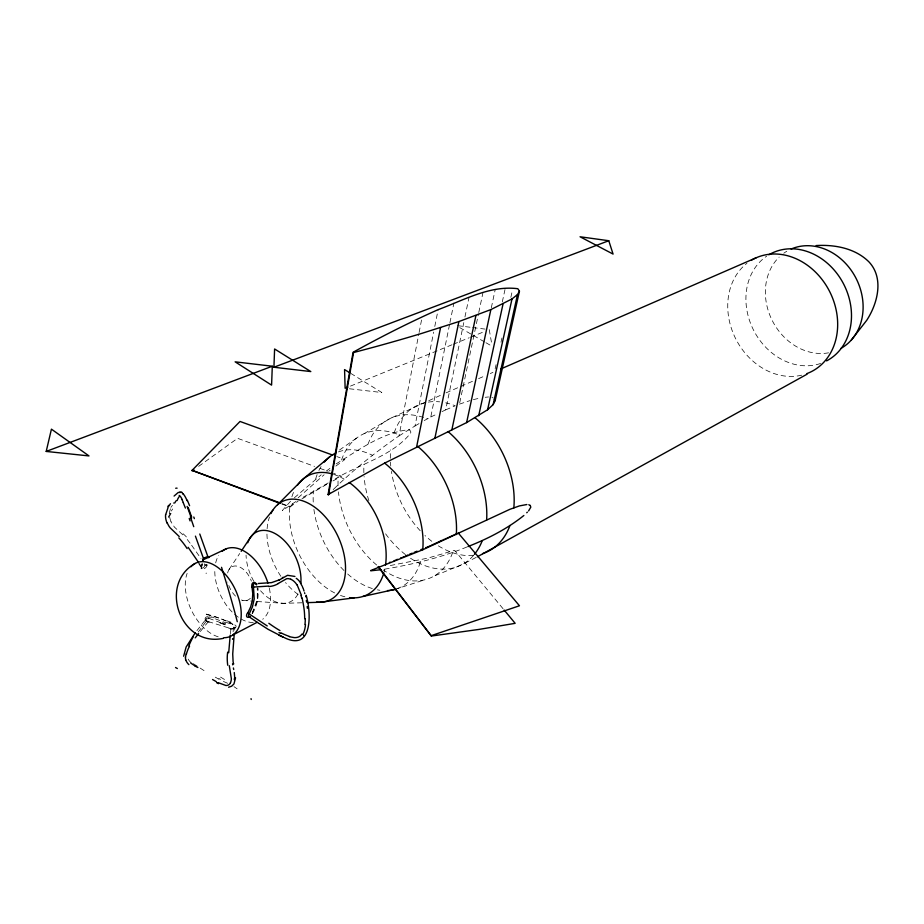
<?xml version="1.0" encoding="UTF-8"?>
<svg xmlns="http://www.w3.org/2000/svg" width="924" height="924" viewBox="0 0 924 924"><rect width="100%" height="100%" fill="white"/><g stroke="black" fill="none" stroke-linecap="round" stroke-linejoin="round"><path stroke-width="0.69" stroke-dasharray="4.62 3.46" d="M228.216 627.8L208.408 621.633L209.448 622.302M201.975 563.663L201.605 567.879M233.125 631.727L233.553 627.003A1.178 0.589 -73 0 1 234.165 625.421L234.165 625.421M169.277 513.247L170.501 508.443M230.365 633.795L230.954 628.944A1.178 0.612 -74.9 0 0 230.215 628.47L228.655 628.101M234.638 630.087L234.927 627.615M198.556 563.444L201.755 568.237L202.333 563.755M201.42 566.943L201.363 567.971A1.178 0.901 3.4 0 0 201.49 566.816L201.998 563.721M204.585 563.779L204.92 565.176A1.167 0.751 16.6 0 0 206.514 565.511M225.052 624.347L225.699 622.753L214.172 618.422M206.71 564.703L206.722 564.656A1.167 0.912 5.5 0 1 205.024 564.425M281.889 504.054L289.94 507.033L294.802 501.374M208.385 622.014L206.144 621.009L205.255 619.276M334.142 488.681C354.146 469.219 376.045 451.767 399.006 435.909L418.838 333.899M419.115 332.478L422.141 316.897M399.006 435.909L415.015 425.964L433.679 332.062M434.788 326.461L438.138 309.632M424.22 420.582L430.78 416.99L449.642 324.093M449.93 322.695L453.927 302.991M441.995 411.63L445.691 409.863L463.779 322.603M464.945 316.978L469.034 297.274M459.736 402.725L478.482 313.894M478.782 312.485L482.94 292.758M491.314 307.773L495.206 289.582M502.298 301.929L505.058 289.258M495.137 368.884L496.061 364.68M500.993 342.25L501.917 338.045M510.845 297.378L512.393 290.379M204.862 565.407L204.712 565.892A2.368 1.444 -47.1 0 1 201.455 568.075M198.29 632.039L209.517 616.805L211.469 617.451M234.869 627.835L235.031 627.269L233.402 628.389L230.457 628.355M252.079 613.293L257.288 599.491L257.253 588.23M206.133 619.103L206.514 620.755L208.408 621.633M170.963 507.426L171.702 506.006M208.362 621.644L200.023 631.866M252.425 613.594C257.149 605.901 259.124 596.534 257.657 587.606M252.275 613.317L257.276 601.247L257.912 588.276M229.071 569.45L239.686 553.534M173.296 503.43L174.116 502.252M196.928 630.653L206.41 618.687M298.129 497.782L324.105 474.763M290.552 501.27L282.27 510.591L296.431 501.178M333.148 489.639L333.807 489.004M294.363 497.782L321.206 474.797M329.013 471.101L330.111 470.293M335.862 466.066L344.883 459.505L336.81 456.572M326.172 471.136L330.33 468.11M336.128 463.894C358.119 450.404 381.081 433.333 407.345 429.868C409.575 429.117 411.885 431.6 410.372 433.495C391.141 457.08 357.807 464.356 332.917 480.364M289.94 507.033L298.048 501.224M356.514 438.138L338.611 450.635M198.648 466.343L237.583 438.322L314.564 466.401M328.182 482.929L300.462 498.752M301.917 498.914L327.997 483.599M415.015 425.964L419.623 423.261M364.056 433.714L391.048 418.064L442.134 394.56M332.975 480.919L341.58 476.253L333.472 473.296M476.207 557.38L462.404 564.402L433.876 576.172M430.78 416.99L437.341 413.86M446.003 392.873L473.365 380.919M478.586 378.644L485.1 375.802M490.309 373.527L492.919 372.384M445.691 409.863L455.232 405.798A81.116 56.456 64.1 0 0 445.726 402.818M350.473 386.093L451.871 344.825M453.21 344.282L469.219 337.757M470.547 337.214L483.887 331.785M466.932 546.985C440.136 557.992 411.781 564.599 383.287 569.403M459.436 404.135L470.004 400.612M394.721 589.431L424.474 579.868M473.377 399.642L480.249 397.967M390.309 565.534L427.454 558.223L454.643 550.334L503.245 608.951M485.192 397.285L488.577 396.962M302.009 602.783L283.726 603.326L254.909 601.362M242.619 600.392L253.546 601.247M349.364 388.761L381.843 392.527L350.566 373.261M457.426 325.641L471.252 327.373M472.638 327.546L485.077 329.094M230.792 628.586L229.995 628.424M491.926 397.551L493.093 397.817M233.945 627.096L234.488 627.246A2.322 0.843 -15.4 0 1 234.488 628.158A2.322 0.843 -15.4 0 1 232.409 629.082L229.083 628.47M230.7 628.401L228.424 628.043M227.616 683.286L220.928 680.387M208.062 621.794L209.355 622.164M208.916 618.341L222.418 623.388M207.577 621.783L207.634 621.806A2.241 1.802 17.9 0 1 205.671 620.05M319.97 468.376L328.078 471.332M281.97 503.615L290.021 506.595M219.057 679.348L215.269 677.142M459.782 327.627L472.233 334.811M473.481 335.528L484.684 341.996M485.932 342.712L492.157 346.304M204.042 670.616L191.453 662.462M182.813 534.834L174.451 527.119L170.894 521.679M187.237 539.489L190.194 543.277A90.321 47.182 64.4 0 1 191.638 545.218M191.626 545.252L201.016 558.639M199.214 563.421L201.49 566.816M489.235 329.614L491.914 344.918M201.755 568.237L201.686 567.555M801.674 375.179A63.282 52.576 62.9 0 1 735.273 337.907A63.282 52.576 62.9 0 1 746.962 263.271M473.319 555.474A81.116 56.456 64.1 0 1 437.699 545.426M431.808 541.302A81.116 56.456 64.1 0 1 424.982 535.516M420.224 530.757A81.116 56.456 64.1 0 1 391.429 471.39M390.76 466.031A81.116 56.456 64.1 0 1 390.459 462.092M390.332 458.292A81.116 56.456 64.1 0 1 390.633 449.803M394.132 432.871A81.116 56.456 64.1 0 1 439.674 401.848M828.574 352.818A55.613 46.916 62.7 0 1 772.533 321.113A55.613 46.916 62.7 0 1 779.163 257.08M783.76 253.234A55.613 46.916 62.7 0 1 786.786 251.259M820.604 363.467A60.418 50.589 62.8 0 1 753.418 329.856A60.418 50.589 62.8 0 1 766.654 256.191M218.191 636.809A40.517 24.243 64.5 0 1 191.661 610.729A40.517 24.243 64.5 0 1 187.133 573.388M250.323 598.29A18.468 11.261 64.5 0 1 241.372 599.999M235.539 596.119A18.468 11.261 64.5 0 1 227.789 582.005M227.627 572.961A18.468 11.261 64.5 0 1 238.519 566.539A18.468 11.261 64.5 0 1 251.397 581.15M253.257 622.533A39.848 24.324 64.4 0 1 214.865 568.572M215.685 562.878A39.848 24.324 64.4 0 1 218.745 555.312M269.323 588.218A39.848 24.324 64.4 0 1 262.716 619.265M206.999 564.46A5.613 2.16 -49.7 0 1 206.93 565.222M207.057 565.245A3.615 1.825 -37.8 0 1 204.285 568.71A3.615 1.825 -37.8 0 1 201.005 568.676M231.139 622.256A36.209 7.762 23.1 0 1 224.578 619.969M234.731 624.936A3.788 2.091 -13.1 0 1 235.401 627.743A3.788 2.091 -13.1 0 1 230.33 629.059M205.059 619.184A3.939 2.772 27.2 0 1 209.459 617.024M211.388 616.839A36.59 9.483 21 0 1 214.264 617.867M224.289 624.208A35.516 5.255 19.8 0 1 218.422 622.337M206.433 614.506A34.223 10.441 17 0 1 232.756 624.335M205.59 619.992A2.784 2.287 29.5 0 1 208.963 618.214M191.037 662.727A11.042 6.849 32.3 0 1 187.168 656.063M233.991 686.659A86.752 4.678 31.2 0 1 237.11 688.807M220.559 677.096A112.416 13.005 27.1 0 1 226.449 680.688M220.617 679.429A66.632 24.451 42.7 0 1 218.78 678.401M225.202 624.751A37.584 5.787 20.8 0 1 218.849 622.637M206.191 614.09A35.932 10.499 17.9 0 1 234.107 625.005M230.642 623.85A36.567 8.443 23.6 0 1 223.943 621.529M224.578 623.584A36.359 7.138 23 0 1 222.13 622.684M206.11 573.677A37.272 4.135 -86.5 0 1 206.191 572.995M171.333 511.03A114.842 14.588 -65.5 0 1 172.684 508.985M172.442 505.878A67.556 26.195 87.1 0 1 172.707 505.428M171.032 521.621A11.804 6.572 67.3 0 1 169.473 513.386M183.067 533.714A39.466 23.643 68 0 1 187.734 538.403M473.481 555.451A81.439 55.786 64.1 0 1 410.279 558.073M405.474 554.619A81.439 55.786 64.1 0 1 384.419 532.166M368.884 500.704A81.439 55.786 64.1 0 1 364.091 476.507M363.871 472.73A81.439 55.786 64.1 0 1 363.964 464.298M367.937 444.375A81.439 55.786 64.1 0 1 427.258 418.803M452.656 552.517A79.372 53.465 64.2 0 1 383.241 569.981M376.669 565.014A79.372 53.465 64.2 0 1 338.461 491.88M338.057 485.643A79.372 53.465 64.2 0 1 338.207 477.408M341.545 460.025A79.372 53.465 64.2 0 1 399.942 435.262M344.906 596.777A66.436 43.151 64.3 0 1 340.286 595.379M334.673 592.954A66.436 43.151 64.3 0 1 290.067 504.978M291.903 496.766A66.436 43.151 64.3 0 1 294.768 489.685M333.506 474.324A66.436 43.151 64.3 0 1 344.109 479.117M384.777 569.219A66.436 43.151 64.3 0 1 383.899 572.707M420.351 562.035A74.509 49.307 64.3 0 1 397.031 588.727M379.926 590.251A74.509 49.307 64.3 0 1 377.396 589.835M372.337 588.553A74.509 49.307 64.3 0 1 347.528 573.862M343.982 570.501A74.509 49.307 64.3 0 1 313.917 509.413M313.248 502.044A74.509 49.307 64.3 0 1 313.479 490.736M315.685 478.898A74.509 49.307 64.3 0 1 317.128 474.601M318.919 470.478A74.509 49.307 64.3 0 1 321.078 466.574M338.415 451.917A74.509 49.307 64.3 0 1 372.384 455.266M298.129 594.444A54.678 34.812 64.4 0 1 285.551 582.582M280.861 576.287A54.678 34.812 64.4 0 1 266.944 533.079M267.105 528.724A54.678 34.812 64.4 0 1 269.473 517.105M297.944 594.028A38.762 24.163 64.4 0 1 258.755 588.6M253.8 581.242A38.762 24.163 64.4 0 1 246.05 555.139"/><path stroke-width="1.39" d="M234.65 676.992L234.28 672.556M273.931 367.244L274.601 348.972L310.811 371.575L273.931 367.244L608.777 240.725L613.074 254.077L580.053 236.775L608.777 240.725M272.303 366.216L271.587 385.123L235.135 361.838L272.303 366.216L46.2 451.432L51.432 429.152L88.993 455.925L46.2 451.432M185.435 657.622L186.082 653.915M232.582 639.327L232.629 638.634M228.702 652.783L230.215 635.146M234.234 633.922L232.721 653.984L233.137 662.358M234.615 677.673L234.303 679.602M165.696 514.622L168.099 507.449M279.21 503.06L192.088 470.351L240.021 421.459L332.779 455.116M209.367 556.987L202.876 559.852L202.61 561.041M183.633 656.225L186.14 647.008L195.264 632.813M328.078 494.594L353.072 352.275C380.815 336.902 409.147 322.545 438.138 309.632C463.513 300.346 490.09 285.066 517.844 288.727L519.45 291.141L495.172 400.612L493.139 404.62L487.595 409.759L466.62 422.591L384.638 463.109L328.078 494.594L329.752 492.954M328.528 494.894L353.546 352.564L373.238 347.32A1888.46 481.485 2.8 0 0 421.852 333.368L458.882 321.564L490.852 309.598L512 298.937L517.498 294.583L519.45 291.141M370.801 570.489L422.718 549.792L509.886 509.309L519.38 505.925L526.865 504.527M370.743 570.801L381.034 569.692M416.608 446.962L440.552 327.581M434.869 438.288L458.882 321.564M451.848 429.926L475.918 315.511M466.62 422.591L490.852 309.598M478.69 415.754L503.026 304.008M504.158 610.059L515.165 623.33L478.748 629.452L431.358 636.035L378.297 566.516M487.595 409.759L512 298.937M493.139 404.62L517.498 294.583M235.562 677.846L233.957 683.933L231.624 686.209L228.598 687.225M202.806 560.406L203.499 558.292L204.932 557.692M230.503 682.813L231.185 680.491A14.611 8.674 62.3 0 0 231.323 678.459L229.291 665.684M189.547 646.28L188.773 647.655A87.341 55.163 28.3 0 0 186.417 654.053M528.609 510.914L530.815 507.149L530.261 505.601M168.861 506.121L170.443 503.707M241.176 551.305L250.058 537.964L272.788 510.256M205.013 557.657L207.796 556.444L199.78 534.014M195.218 637.872L198.614 633.575M851.351 339.986L866.689 320.362C877.592 303.615 884.21 278.32 869.068 262.012C855.358 248.256 834.799 244.444 816.077 245.565M207.761 556.479L207.785 556.456A1.201 1.167 -23.4 0 0 209.344 557.08L208.639 557.634M277.581 504.7L303.199 478.978L329.718 456.826M526.726 512.751L527.361 512.139M523.873 515.488C507.161 528.898 487.78 538.784 467.902 546.592M174.082 496.061L178.205 492.48L181.67 492.377M195.103 563.467C157.75 584.499 180.908 647.77 223.4 638.322M278.667 580.341L287.56 575.306L294.929 576.449M282.351 577.812L283.125 577.292M193.821 469.588L192.03 470.79M278.332 583.414L286.567 578.759A15.477 9.76 64.7 0 1 288.288 578.632L290.748 579.152M279.429 579.833L271.575 582.617L258.119 583.506M807.079 374.185L477.454 556.745M232.767 635.065L257.034 622.349M209.355 556.768L226.368 548.752M431.254 545.345L436.925 542.711M437.63 542.376L438.334 542.053M439.039 541.718L440.448 541.06M430.538 545.68L429.186 546.269M454.007 534.927L455.07 534.453M456.133 533.968L457.195 533.483M441.152 540.736L442.226 540.251M443.301 539.755L444.375 539.269M445.449 538.784L446.523 538.311M447.597 537.826L448.671 537.341M449.734 536.856L450.808 536.37M451.871 535.885L452.945 535.412M249.919 616.551L248.764 616.631L248.475 615.557L252.448 606.872L254.215 598.925L253.349 585.169M500.739 368.976L756.259 257.738M395.911 559.944L397.412 559.32M394.756 560.441L394.063 560.729M403.026 556.976L403.823 556.641M405.417 555.982L406.225 555.647M407.022 555.312L407.819 554.977M400.623 557.981L401.42 557.646M420.87 549.618L421.818 549.237M411.33 553.522L412.289 553.141M414.195 552.356L415.153 551.963M416.112 551.57L417.059 551.178M347.805 387.179L345.137 388.265L344.56 369.565L349.364 372.522M409.401 554.308L410.372 553.915M425.641 547.678L426.287 547.424M427.246 547.043L428.54 546.523M431.462 635.573L519.461 605.763L458.258 533.009M389.42 562.473L390.194 562.196M267.255 625.952L247.782 613.039L250.693 606.802L252.321 600.496L252.772 593.554L251.986 587.156L268.676 586.093M363.017 596.442L394.721 589.431A74.509 49.307 64.3 0 1 387.479 590.586M354.181 597.863L320.293 602.24L307.634 602.621M379.106 566.862L378.216 566.966L431.358 636.035M182.478 493.762L183.275 493.97M528.794 504.747L530.157 505.312M179.706 492.122L182.132 492.434M289.443 636.751L294.248 637.595A16.967 13.329 -88.5 0 0 297.043 637.398A9.829 7.97 85.4 0 0 301.952 634.06M284.292 637.618C313.455 652.148 311.065 611.469 306.144 595.275M192.088 470.351L280.63 503.118M278.956 635.238L283.564 637.329L268.122 629.325L259.113 623.515M280.884 633.471L278.967 632.559M218.168 682.663L225.895 685.493A11.769 6.988 62.1 0 0 230.457 682.767M216.308 681.658L212.555 679.521M249.769 617.267L258.512 623.123M179.21 536.509L170.189 527.87A14.761 8.651 66.2 0 1 168.792 525.906L167.232 522.984M188.138 547.297L198.302 562.081M300.427 582.975L302.125 586.07M297.101 584.8L301.432 595.368M494.34 399.099L495.172 400.612M187.353 500.254L189.593 505.705M183.195 502.587L185.389 508.061M302.494 586.879L303.164 588.53M193.786 517.013L194.363 518.63M189.224 518.491L190.078 520.905M303.476 589.362L304.054 591.037M195.426 536.128L203.419 558.362A1.201 1.167 -29.8 0 1 202.772 559.84M304.562 592.734L304.804 593.589M302.079 597.92L303.118 603.06A115.246 111.758 -16.6 0 1 304.285 610.845A89.466 86.279 -24.5 0 1 304.677 618.734M251.986 587.156L251.871 586.625A3.811 2.599 78.7 0 1 253.384 582.513A3.811 2.599 78.7 0 1 256.71 584.696M233.391 667.96L233.714 669.496M232.744 664.887L232.525 663.744M306.329 600.473L306.629 602.205M751.431 260.221A63.282 52.576 62.9 0 1 830.122 292.492A63.282 52.576 62.9 0 1 806.895 373.596M509.956 525.502A81.116 56.456 64.1 0 1 482.64 553.603M475.005 417.764A81.116 56.456 64.1 0 1 513.813 507.992M791.106 249.053A55.613 46.916 62.7 0 1 856.225 278.667A55.613 46.916 62.7 0 1 841.094 348.302M768.849 254.793A60.418 50.589 62.8 0 1 842.896 282.652A60.418 50.589 62.8 0 1 826.61 360.88M191.002 566.747A40.517 24.243 64.5 0 1 235.458 589.939A40.517 24.243 64.5 0 1 223.908 637.71M222.083 551.374A39.848 24.324 64.4 0 1 267.948 583.056M250 616.458A3.731 2.125 -52.5 0 1 246.823 616.758A3.731 2.125 -52.5 0 1 247.586 612.912M233.68 664.01A40.402 23.1 62.3 0 1 233.529 663.282M227.708 665.222A50.936 32.432 57.8 0 1 227.674 652.125M218.491 683.668A62.474 25.121 44.2 0 1 216.597 682.663M175.537 667.498A110.753 3.396 29.3 0 1 177.362 668.537M251.005 698.659A85.031 6.156 27.7 0 1 251.155 699.503M197.898 667.521A54.32 7.196 32.2 0 1 194.733 665.65M196.142 666.585A24.798 6.907 34.6 0 1 190.633 662.935M188.877 664.645A9.136 5.163 36.1 0 1 185.863 659.99M185.712 659.955A15.789 9.76 32.8 0 1 185.493 657.645M188.796 645.98A189.085 119.566 19.8 0 1 193.139 636.959M252.98 584.984A2.541 1.987 68.5 0 1 256.502 584.673M303.777 635.273A11.885 9.332 -87.9 0 1 303.499 635.539M307.184 606.571A117.718 112.647 -26 0 1 307.369 608.315M305.821 596.096A68.642 60.222 63.2 0 1 306.017 596.962M296.234 578.32A12.393 8.154 66.3 0 1 300.566 582.836M278.401 583.564A52.379 33.657 70.7 0 1 268.78 586.567M290.748 579.244A12.462 7.866 64.8 0 1 296.997 584.904M301.005 595.449A64.541 55.094 64.7 0 1 301.651 597.978M305.29 618.745A56.445 55.752 41.6 0 1 304.966 624.485M305.474 624.532A26.23 24.821 68.6 0 1 302.841 634.476M289.512 636.451A93.22 73.747 -82.2 0 1 281.092 632.917M279.972 630.584A201.605 162.82 -70.6 0 1 268.838 623.284M190.344 516.805A175.71 6.041 70.9 0 1 193.74 526.68M188.138 507.449A83.518 12.058 70 0 1 191.695 517.163M183.287 494.017A11.365 2.541 70.5 0 1 187.122 500.762M178.829 537.907A49.457 25.884 64.5 0 1 187.133 548.567M167.059 523.053A11.862 6.942 66.2 0 1 165.604 514.553M167.833 506.641A63.329 25.595 84.5 0 1 168.63 505.359M175.687 488.253A112.982 18.191 -70.3 0 1 177.096 488.184M168.642 517.047A87.041 11.989 -67.6 0 1 170.709 513.49M174.659 503.095A55.625 12.358 -78.7 0 1 176.08 500.796M177.108 500.565A25.514 6.78 -87.2 0 1 179.291 496.558M179.164 495.403A9.425 2.599 74.2 0 1 181.959 499.11M181.878 499.457A16.205 3.708 70.6 0 1 183.252 502.437M187.098 506.433A86.486 15.8 70 0 1 191.522 518.526M221.541 567.324A180.365 18.434 70.1 0 1 237.272 621.702M324.289 462.104A74.509 49.307 64.3 0 1 335.782 453.049M384.638 463.109A74.509 49.307 64.3 0 1 422.718 549.792M383.552 573.839A66.436 43.151 64.3 0 1 349.561 597.62M297.528 485.112A66.436 43.151 64.3 0 1 331.323 473.689M349.26 482.49A66.436 43.151 64.3 0 1 385.516 565.118M417.671 446.384A79.372 53.465 64.2 0 1 456.306 534.546M448.048 431.6A81.439 55.786 64.1 0 1 486.625 520.05M482.247 540.667A81.439 55.786 64.1 0 1 474.335 554.446M270.94 513.559A54.678 34.812 64.4 0 1 336.555 533.483A54.678 34.812 64.4 0 1 316.516 602.067M247.748 542.769A38.762 24.163 64.4 0 1 279.764 536.625A38.762 24.163 64.4 0 1 300.843 583.321"/></g></svg>
